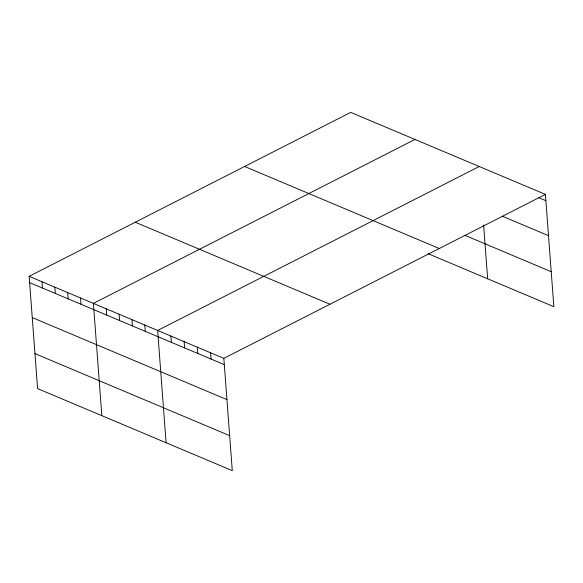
<?xml version="1.0" encoding="UTF-8"?>
<svg xmlns="http://www.w3.org/2000/svg" width="583" height="583" viewBox="0 0 583 583"><rect width="100%" height="100%" fill="white"/><g stroke="black" fill="none" stroke-linecap="round" stroke-linejoin="round"><path stroke-width="0.87" d="M29.15 276.327L223.836 358.356L232.282 470.627L37.589 388.606L29.15 276.327L350.718 112.373L545.411 194.394L553.85 306.673L428.228 253.743M414.965 139.439L93.397 303.393L101.836 415.672M479.211 166.512L157.643 330.466L166.089 442.737M223.836 358.356L545.411 194.394M538.437 197.557L545.885 200.69M502.174 216.14L548.508 235.663M464.95 235.35L551.219 271.7M244.605 166.476L439.29 248.504M135.271 222.225L329.956 304.246M29.624 282.624L224.309 364.645M32.254 317.597L226.94 399.617M34.965 353.626L229.651 435.654M483.606 224.892L487.658 278.783M210.601 352.773L211.075 359.07M197.36 347.198L197.834 353.495M184.119 341.616L184.592 347.913M170.885 336.041L171.358 342.338M144.795 325.052L145.269 331.348M131.947 319.637L132.421 325.933M119.1 314.222L119.566 320.519M106.244 308.808L106.718 315.104M80.549 297.986L81.022 304.275M67.701 292.571L68.175 298.868M54.846 287.157L55.319 293.453M41.998 281.742L42.472 288.038"/></g></svg>
